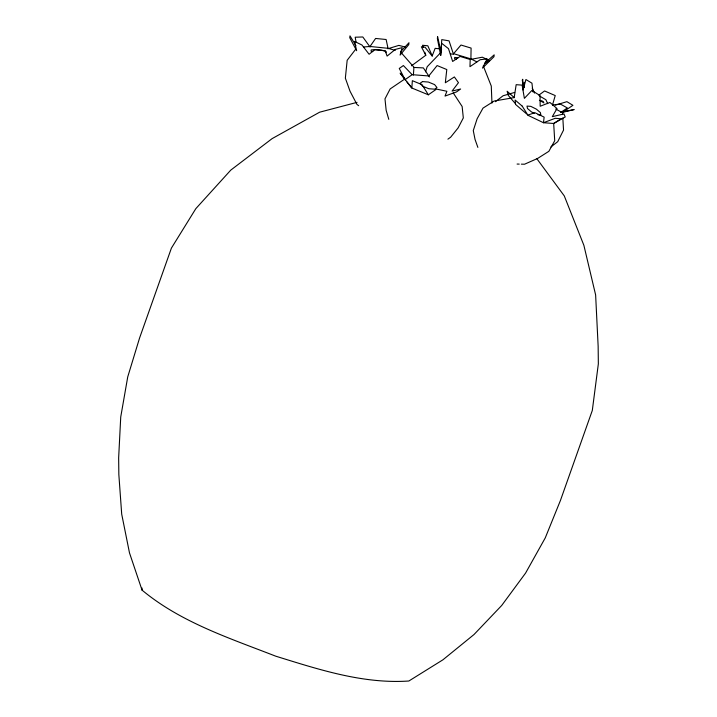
<?xml version="1.0" encoding="UTF-8"?>
<svg xmlns="http://www.w3.org/2000/svg" width="717" height="717" viewBox="0 0 717 717"><rect width="100%" height="100%" fill="white"/><g stroke="black" fill="none" stroke-linecap="round" stroke-linejoin="round"><path stroke-width="1.08" d="M470.899 58.902L471.096 48.084L460.977 45.028L453.583 53.676L470.899 58.902L476.877 61.886M441.072 52.26L437.603 36.639L437.379 38.521L440.686 55.487L441.78 39.623L449.057 40.86L453.511 54.367M413.386 75.079L413.915 67.452L423.353 67.9L429.456 76.943M440.686 55.487L441.681 43.289L448.492 48.666L452.66 61.456L460.072 56.437L470.2 59.493L469.967 66.681L480.175 59.717L487.184 58.902L482.478 68.097L493.968 56.715L494.192 54.833L484.486 63.437M385.943 52.637L386.087 51.436L381.695 50.172L375.762 49.572L371.182 49.921L371.039 51.131L372.795 51.633M552.475 105.076L555.227 95.567L544.57 90.96L538.817 95.173M425.54 71.834L427.189 66.717L440.301 53.067M363.528 46.981L370.026 46.48L375.6 38.449L386.122 39.507L388.022 48.299L395.282 50.378M355.713 49.186L347.162 60.291L345.352 78.153L350.039 91.238L356.923 104.377L358.67 105.713M400.471 51.866L408.977 42.742L408.753 44.624L400.086 55.092L402.21 47.609L395.282 49.437L387.09 56.087L385.271 50.799L374.749 49.733L369.103 54.268L361.951 45.001L354.458 41.398L356.645 50.701L349.753 37.732L349.977 35.85L355.946 45.691M495.411 101.697L503.119 95.746L514.681 92.421M550.862 146.976L557.718 141.688L563.544 130.073L562.818 117.911M411.504 65.803L425.781 55.263L424.805 52.26M412.132 74.676L405.096 79.659L399.27 68.456L403.384 65.534L412.132 74.676L428.793 75.957L437.119 65.561L446.79 69.54L445.329 82.769L454.372 76.952L458.459 82.688L452.051 91.104L460.628 88.998L456.523 91.91L445.015 96.087L446.897 91.274L436.545 89.096L428.354 94.805L411.818 88.003L406.897 81.962M447.91 139.152L450.652 137.207L458.154 127.868L463.316 117.947L462.142 106.492L453.234 92.914M485.821 62.997L489.603 60.604M404.657 79.094L390.138 88.944L384.984 98.865L386.158 110.319L388.793 119.345M387.87 48.765L398.867 45.386L405.32 47.071M555.325 105.175L566.896 101.662L572.928 105.318L562.495 112.381L560.658 112.264L574.156 109.54L562.495 112.381L562.621 114.595M357.048 102.352L319.63 112.193L272.128 138.614L230.784 170.108L195.831 208.647L171.408 248.109L139.564 338.039L127.743 376.855L120.734 416.98L118.655 457.813L118.843 474.555L121.702 514.143L129.481 552.861L142.047 590.127C180.729 622.329 229.467 638.139 275.678 656.163C318.805 669.508 363.098 684.108 408.86 681.007L442.909 659.819L474.018 634.518L501.703 605.471L525.57 573.098L545.252 537.902L560.461 500.403L592.305 410.474L598.345 363.869L598.148 346.32L595.63 294.956L583.871 245.295L564.288 195.92L536.934 158.815M470.684 59.394L482.344 57.208L488.698 60.174M552.556 104.996L560.318 104.037L567.362 107.944L561.268 112.085L555.711 108.993M517.091 164.059L519.225 164.103M521.349 164.148L524.548 164.22L537.687 158.412L548.863 151.314L554.716 140.729L553.676 123.485L561.133 118.753L555.173 118.314L543.477 122.724L527.649 115.159L534.882 112.703L544.14 117.122L543.477 122.724L553.676 123.485L565.22 116.97L563.983 113.913L552.305 116.665L557.01 108.545L549.921 102.459L540.179 106.25L540.053 95.594L531.853 90.476L524.387 98.354L522.128 85.126L516.168 84.678L514.188 97.593L494.165 101.034L482.998 108.124L477.146 118.717L473.274 130.593L475.048 139.457L477.872 147.397M538.001 114.783L540.869 114.989L540.385 112.587L536.388 109.154L530.822 106.367L526.995 106.089L527.479 108.491L531.476 111.924L534.264 113.313M370.026 46.48L388.022 48.299M457.993 57.781L454.677 57.414L454.533 58.624L456.227 59.457M441.636 49.106L435.156 48.326L432.127 56.051L425.064 47.214L421.363 46.757L425.781 55.263M450.401 53.847L452.481 54.196M439.127 48.568L441.08 49.123M541.595 100.676L543.45 101.751M539.525 95.997L545.906 99.735L547.689 103.66M539.417 100.246L543.997 102.925M514.259 97.655L507.134 91.238L508.308 95.442L515.604 103.875M401.206 52.708L413.772 67.022M405.49 80.232L400.158 73.134L411.818 88.003L412.356 80.68L422.026 84.66L428.354 94.805M370.097 47.053L362.82 36.979L355.184 37.221L356.107 42.348M532.256 88.227L534.532 93.093M432.279 56.025L427.834 45.798L422.51 45.261L423.164 47.259M483.267 65.883L491.279 86.049L491.961 103.096M523.697 87.25L522.263 80.125L522.738 79.282L523.087 90.001L525.919 79.524L531.951 83.181L532.919 91.893M142.02 588.012L142.047 590.127M524.306 82.374L524.306 87.331M422.51 81.586L420.189 83.235L422.564 86.174L428.757 88.72L434.636 89.177L436.958 87.537L434.583 84.597L428.39 82.043L422.51 81.586M522.2 106.107L515.102 100.021L515.559 104.422L527.694 114.828L522.2 106.107"/></g></svg>
